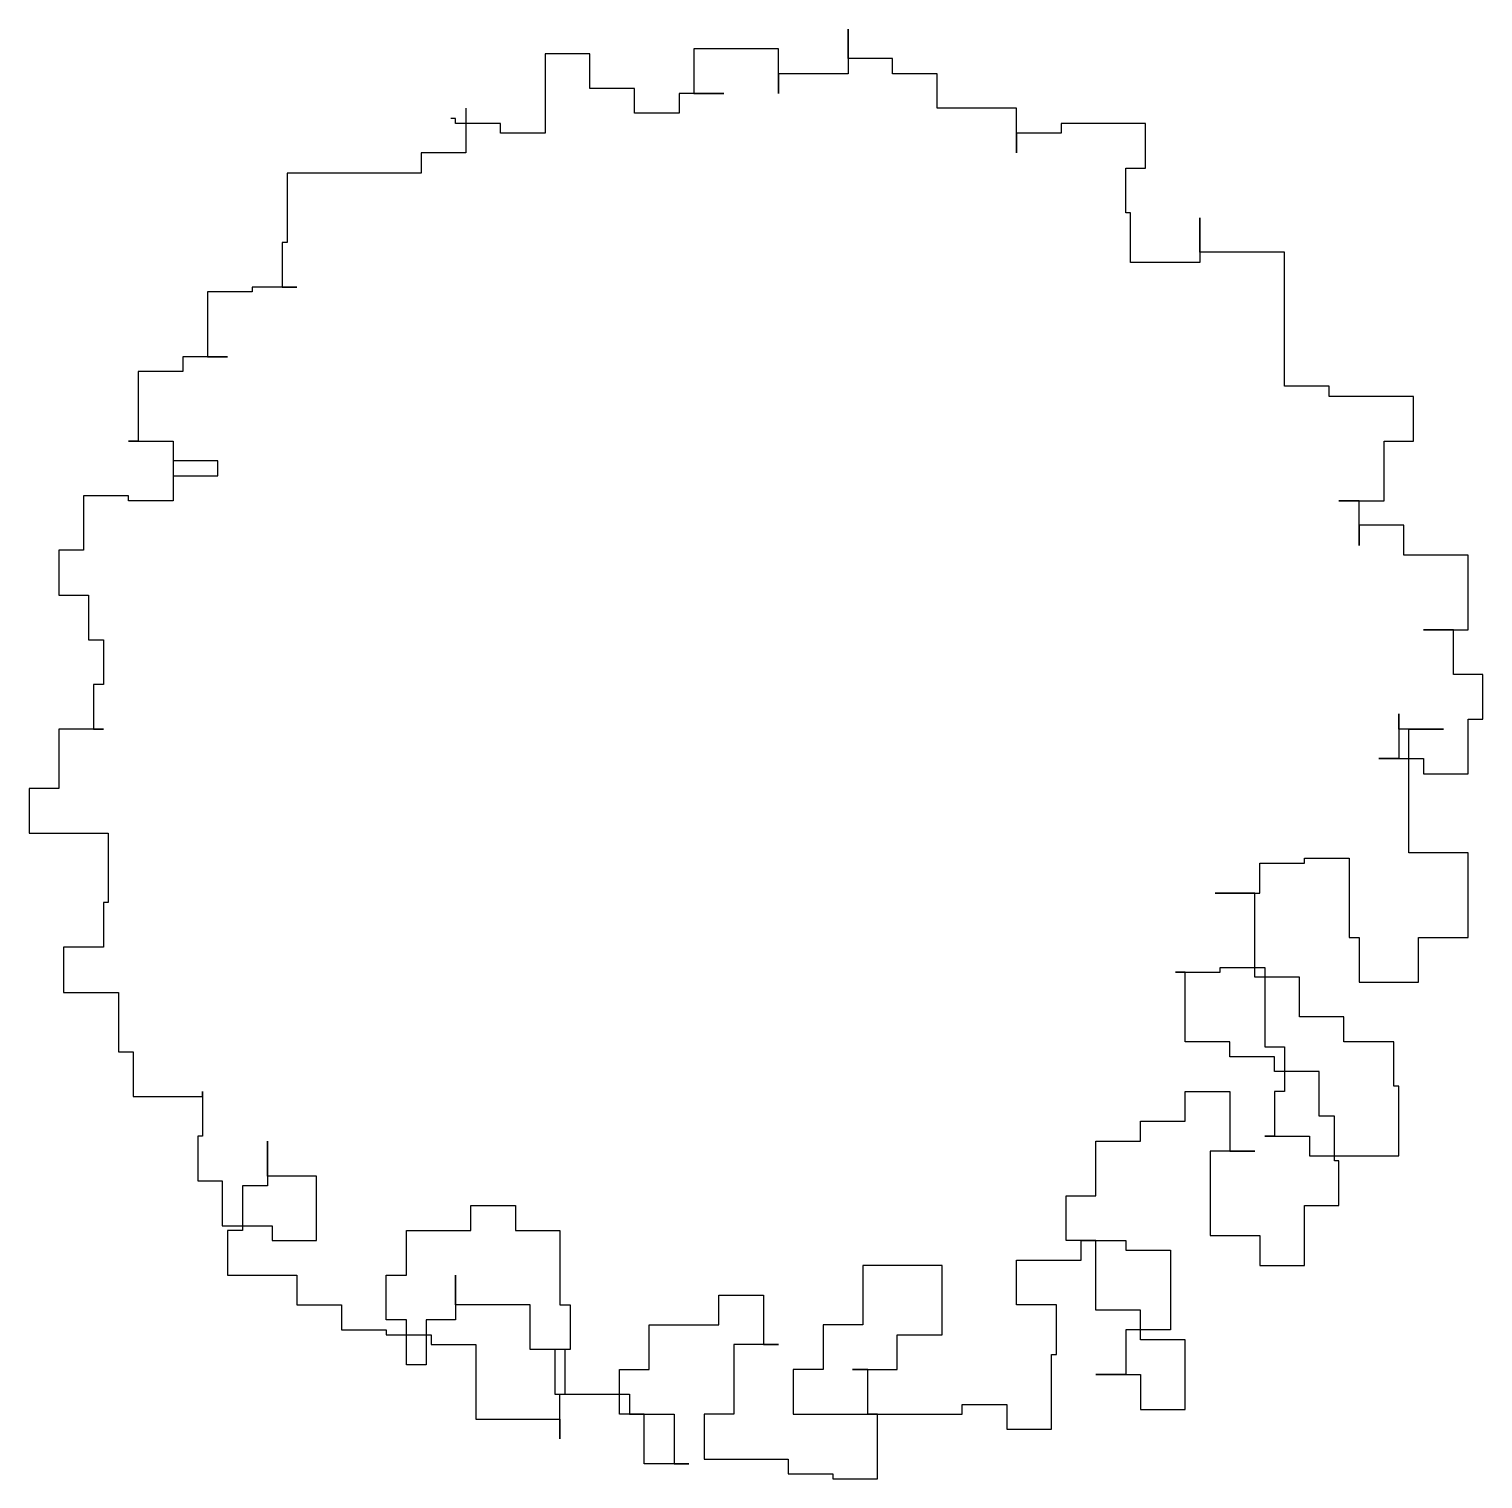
# Model space of a CAD drawing. Extents: x 11.873 to 12.125, y 11.875 to 12.127.
import ezdxf

# ---------------------------------------------------------------- set-up
doc = ezdxf.new("R2010")
doc.units = 0
doc.layers.get('0').update_dxf_attribs({"linetype": 'CONTINUOUS'})

msp = doc.modelspace()

# ---------------------------------------------------------------- linework, layer by layer
at = {"color": 0}
for p, q in [((12.01482, 12.12166), (12.01482, 12.12677)), ((12.01482, 12.12677), (12.01482, 12.11902)), ((11.96998, 12.12246), (11.96222, 12.12246)), ((11.96222, 12.12246), (11.96222, 12.1087)), ((11.96998, 12.11646), (11.96998, 12.12246)), ((12.00275, 12.12334), (11.98804, 12.12334)), ((11.98804, 12.12334), (11.98804, 12.12334)), ((11.98804, 12.12334), (11.98804, 12.11558)), ((12.00275, 12.11558), (12.00275, 12.12334)), ((12.02257, 12.12166), (12.01482, 12.12166)), ((12.02257, 12.11902), (12.02257, 12.12166)), ((12.01482, 12.11902), (12.00275, 12.11902)), ((12.00275, 12.11902), (12.00275, 12.11558)), ((12.03033, 12.11902), (12.02257, 12.11902)), ((12.03033, 12.11302), (12.03033, 12.11902)), ((11.97773, 12.11646), (11.96998, 12.11646)), ((11.97773, 12.11214), (11.97773, 12.11646)), ((11.99324, 12.11558), (11.98548, 12.11558)), ((11.98548, 12.11558), (11.98548, 12.11214)), ((11.98804, 12.11558), (11.99324, 12.11558)), ((11.94664, 12.11126), (11.94584, 12.11126)), ((11.94584, 12.11126), (11.94584, 12.11126)), ((11.94664, 12.11038), (11.94664, 12.11126)), ((11.9484, 12.11302), (11.9484, 12.10526)), ((11.98548, 12.11214), (11.97773, 12.11214)), ((12.04407, 12.11302), (12.03033, 12.11302)), ((12.04407, 12.10526), (12.04407, 12.11302)), ((11.95447, 12.11038), (11.94664, 12.11038)), ((11.95447, 12.1087), (11.95447, 12.11038)), ((12.06653, 12.11038), (12.05183, 12.11038)), ((12.05183, 12.11038), (12.05183, 12.1087)), ((12.06653, 12.10262), (12.06653, 12.11038)), ((11.96222, 12.1087), (11.95447, 12.1087)), ((11.96222, 12.1087), (11.96222, 12.1087)), ((12.05183, 12.1087), (12.04407, 12.1087)), ((12.04407, 12.1087), (12.04407, 12.10526)), ((11.9484, 12.10526), (11.94064, 12.10526)), ((11.94064, 12.10526), (11.94064, 12.10174)), ((11.9484, 12.10526), (11.9484, 12.10526)), ((11.92514, 12.10174), (11.91738, 12.10174)), ((11.91738, 12.10174), (11.91738, 12.08966)), ((11.93289, 12.10174), (11.92514, 12.10174)), ((11.92514, 12.10174), (11.92514, 12.10174)), ((11.94064, 12.10174), (11.93289, 12.10174)), ((11.93289, 12.10174), (11.93289, 12.10174)), ((12.0631, 12.09486), (12.0631, 12.10262)), ((12.0631, 12.10262), (12.06653, 12.10262)), ((12.0639, 12.09486), (12.0631, 12.09486)), ((12.0639, 12.08622), (12.0639, 12.09486)), ((12.07597, 12.08798), (12.07597, 12.09398)), ((12.07597, 12.09398), (12.07597, 12.08622)), ((11.91738, 12.08966), (11.9165, 12.08966)), ((11.9165, 12.08966), (11.9165, 12.0819)), ((12.07597, 12.08622), (12.0639, 12.08622)), ((12.09067, 12.08798), (12.07597, 12.08798)), ((12.09067, 12.08022), (12.09067, 12.08798)), ((11.91131, 12.0811), (11.90356, 12.0811)), ((11.90356, 12.0811), (11.90356, 12.06983)), ((11.91906, 12.0819), (11.91131, 12.0819)), ((11.91131, 12.0819), (11.91131, 12.0811)), ((11.9165, 12.0819), (11.91906, 12.0819)), ((12.09067, 12.07247), (12.09067, 12.08022)), ((12.09067, 12.08022), (12.09067, 12.08022)), ((12.09067, 12.06471), (12.09067, 12.07247)), ((12.09067, 12.07247), (12.09067, 12.07247)), ((11.90699, 12.06983), (11.89924, 12.06983)), ((11.89924, 12.06983), (11.89924, 12.06727)), ((11.90356, 12.06983), (11.90699, 12.06983)), ((11.89924, 12.06727), (11.89149, 12.06727)), ((11.89149, 12.06727), (11.89149, 12.05519)), ((12.09843, 12.06471), (12.09067, 12.06471)), ((12.09067, 12.06471), (12.09067, 12.06471)), ((12.09843, 12.06295), (12.09843, 12.06471)), ((12.11305, 12.06295), (12.09843, 12.06295)), ((12.11305, 12.05519), (12.11305, 12.06295)), ((11.89149, 12.05519), (11.88981, 12.05519)), ((11.88981, 12.05519), (11.89756, 12.05519)), ((11.89756, 12.05519), (11.89756, 12.04911)), ((12.10794, 12.04479), (12.10794, 12.05519)), ((12.10794, 12.05519), (12.11305, 12.05519)), ((11.90531, 12.05175), (11.89756, 12.05175)), ((11.89756, 12.05175), (11.89756, 12.04479)), ((11.90531, 12.04911), (11.90531, 12.05175)), ((11.89756, 12.04911), (11.90531, 12.04911)), ((11.88981, 12.04567), (11.88197, 12.04567)), ((11.88197, 12.04567), (11.88197, 12.03623)), ((11.88981, 12.04479), (11.88981, 12.04567)), ((11.89756, 12.04479), (11.88981, 12.04479)), ((12.10362, 12.04479), (12.1001, 12.04479)), ((12.1001, 12.04479), (12.10794, 12.04479)), ((12.10362, 12.03703), (12.10362, 12.04479)), ((12.11137, 12.04055), (12.10362, 12.04055)), ((12.10362, 12.04055), (12.10362, 12.03703)), ((12.11137, 12.03535), (12.11137, 12.04055)), ((11.88197, 12.03623), (11.87774, 12.03623)), ((11.87774, 12.03623), (11.87774, 12.02839)), ((12.12257, 12.03535), (12.11137, 12.03535)), ((12.12257, 12.0224), (12.12257, 12.03535)), ((11.87774, 12.02839), (11.88285, 12.02839)), ((11.88285, 12.02839), (11.88285, 12.02064)), ((11.88285, 12.02064), (11.88549, 12.02064)), ((11.88549, 12.02064), (11.88549, 12.01288)), ((12.12001, 12.0224), (12.11481, 12.0224)), ((12.11481, 12.0224), (12.12257, 12.0224)), ((12.12001, 12.01464), (12.12001, 12.0224)), ((11.88549, 12.01288), (11.88373, 12.01288)), ((11.88373, 12.01288), (11.88373, 12.00512)), ((12.12512, 12.01464), (12.12001, 12.01464)), ((12.12512, 12.00688), (12.12512, 12.01464)), ((12.1105, 12.00512), (12.1105, 12.00776)), ((12.1105, 12.00776), (12.1105, 12)), ((12.12257, 11.99736), (12.12257, 12.00688)), ((12.12257, 12.00688), (12.12512, 12.00688)), ((11.88549, 12.00512), (11.87774, 12.00512)), ((11.87774, 12.00512), (11.87774, 11.9948)), ((11.88373, 12.00512), (11.88549, 12.00512)), ((12.11825, 12.00512), (12.1105, 12.00512)), ((12.11225, 11.99736), (12.11225, 12.00512)), ((12.11225, 12.00512), (12.11825, 12.00512)), ((12.1105, 12), (12.10706, 12)), ((12.10706, 12), (12.11481, 12)), ((12.11481, 12), (12.11481, 11.99736)), ((12.11225, 11.9836), (12.11225, 11.99736)), ((12.11225, 11.99736), (12.11225, 11.99736)), ((12.11481, 11.99736), (12.12257, 11.99736)), ((11.87774, 11.9948), (11.87254, 11.9948)), ((11.87254, 11.9948), (11.87254, 11.98704)), ((11.87254, 11.98704), (11.88629, 11.98704)), ((11.88629, 11.98704), (11.88629, 11.97497)), ((12.09411, 11.98184), (12.09411, 11.98272)), ((12.09411, 11.98272), (12.10186, 11.98272)), ((12.10186, 11.98272), (12.10186, 11.96889)), ((12.12257, 11.9836), (12.11225, 11.9836)), ((12.12257, 11.96889), (12.12257, 11.9836)), ((12.08636, 11.97664), (12.08636, 11.98184)), ((12.08636, 11.98184), (12.09411, 11.98184)), ((11.88629, 11.97497), (11.88549, 11.97497)), ((11.88549, 11.97497), (11.88549, 11.96721)), ((12.08548, 11.97664), (12.0786, 11.97664)), ((12.0786, 11.97664), (12.08636, 11.97664)), ((12.08548, 11.96201), (12.08548, 11.97664)), ((12.10186, 11.96889), (12.10362, 11.96889)), ((12.10362, 11.96889), (12.10362, 11.96113)), ((12.11393, 11.96113), (12.11393, 11.96889)), ((12.11393, 11.96889), (12.12257, 11.96889)), ((11.88549, 11.96721), (11.87854, 11.96721)), ((11.87854, 11.96721), (11.87854, 11.95937)), ((12.07341, 11.96289), (12.07173, 11.96289)), ((12.07173, 11.96289), (12.07948, 11.96289)), ((12.07341, 11.95081), (12.07341, 11.96289)), ((12.07948, 11.96289), (12.07948, 11.96369)), ((12.07948, 11.96369), (12.08724, 11.96369)), ((12.08724, 11.96369), (12.08724, 11.94993)), ((12.09323, 11.96201), (12.08548, 11.96201)), ((12.09323, 11.95513), (12.09323, 11.96201)), ((12.10362, 11.96113), (12.11393, 11.96113)), ((12.11393, 11.96113), (12.11393, 11.96113)), ((11.87854, 11.95937), (11.88805, 11.95937)), ((11.88805, 11.95937), (11.88805, 11.94905)), ((12.10098, 11.95513), (12.09323, 11.95513)), ((12.10098, 11.95081), (12.10098, 11.95513)), ((12.08116, 11.95081), (12.07341, 11.95081)), ((12.08116, 11.94817), (12.08116, 11.95081)), ((12.08724, 11.94993), (12.09067, 11.94993)), ((12.09067, 11.94993), (12.09067, 11.94217)), ((12.10962, 11.95081), (12.10098, 11.95081)), ((12.10962, 11.94305), (12.10962, 11.95081)), ((11.88805, 11.94905), (11.89061, 11.94905)), ((11.89061, 11.94905), (11.89061, 11.94129)), ((12.08891, 11.94817), (12.08116, 11.94817)), ((12.08891, 11.94561), (12.08891, 11.94817)), ((12.09667, 11.94561), (12.08891, 11.94561)), ((12.09667, 11.93785), (12.09667, 11.94561)), ((12.09667, 11.94561), (12.09667, 11.94561)), ((11.90268, 11.94129), (11.90268, 11.94217)), ((11.90268, 11.94217), (11.90268, 11.93441)), ((12.07341, 11.93697), (12.07341, 11.94217)), ((12.07341, 11.94217), (12.08116, 11.94217)), ((12.08116, 11.94217), (12.08116, 11.93177)), ((12.09067, 11.94217), (12.08891, 11.94217)), ((12.08891, 11.94217), (12.08891, 11.93441)), ((12.1105, 11.94305), (12.10962, 11.94305)), ((12.1105, 11.93097), (12.1105, 11.94305)), ((11.89061, 11.94129), (11.90268, 11.94129)), ((12.06565, 11.93353), (12.06565, 11.93697)), ((12.06565, 11.93697), (12.07341, 11.93697)), ((12.09931, 11.93785), (12.09667, 11.93785)), ((12.09931, 11.93009), (12.09931, 11.93785)), ((11.90268, 11.93441), (11.90188, 11.93441)), ((11.90188, 11.93441), (11.90188, 11.92665)), ((11.91395, 11.92745), (11.91395, 11.93353)), ((11.91395, 11.93353), (11.91395, 11.92577)), ((12.0579, 11.92402), (12.0579, 11.93353)), ((12.0579, 11.93353), (12.0579, 11.93353)), ((12.0579, 11.93353), (12.06565, 11.93353)), ((12.08891, 11.93441), (12.08724, 11.93441)), ((12.08724, 11.93441), (12.09499, 11.93441)), ((12.09499, 11.93441), (12.09499, 11.93097)), ((12.08548, 11.93177), (12.07772, 11.93177)), ((12.07772, 11.93177), (12.07772, 11.91714)), ((12.08116, 11.93177), (12.08548, 11.93177)), ((12.09499, 11.93097), (12.10274, 11.93097)), ((12.1001, 11.93009), (12.09931, 11.93009)), ((12.1001, 11.92234), (12.1001, 11.93009)), ((12.10274, 11.93097), (12.10274, 11.93097)), ((12.10274, 11.93097), (12.1105, 11.93097)), ((11.9225, 11.92745), (11.91395, 11.92745)), ((11.9225, 11.91626), (11.9225, 11.92745)), ((11.90188, 11.92665), (11.90611, 11.92665)), ((11.90611, 11.92665), (11.90611, 11.91882)), ((11.91395, 11.92577), (11.90963, 11.92577)), ((11.90963, 11.92577), (11.90963, 11.91802)), ((11.94928, 11.91802), (11.94928, 11.92234)), ((11.94928, 11.92234), (11.95703, 11.92234)), ((11.95703, 11.92234), (11.95703, 11.91802)), ((12.05271, 11.91626), (12.05271, 11.92402)), ((12.05271, 11.92402), (12.0579, 11.92402)), ((12.09411, 11.91194), (12.09411, 11.92234)), ((12.09411, 11.92234), (12.1001, 11.92234)), ((11.90611, 11.91882), (11.91475, 11.91882)), ((11.90963, 11.91802), (11.90699, 11.91802)), ((11.90699, 11.91802), (11.90699, 11.91026)), ((11.91475, 11.91882), (11.91475, 11.91626)), ((11.93809, 11.91026), (11.93809, 11.91802)), ((11.93809, 11.91802), (11.94928, 11.91802)), ((11.95703, 11.91802), (11.96478, 11.91802)), ((11.96478, 11.91802), (11.96478, 11.90506)), ((12.07772, 11.91714), (12.08636, 11.91714)), ((12.08636, 11.91714), (12.08636, 11.91194)), ((11.91475, 11.91626), (11.9225, 11.91626)), ((12.0579, 11.91626), (12.05271, 11.91626)), ((12.05534, 11.91282), (12.05534, 11.91626)), ((12.05534, 11.91626), (12.0631, 11.91626)), ((12.0579, 11.90418), (12.0579, 11.91626)), ((12.0631, 11.91626), (12.0631, 11.91458)), ((12.0631, 11.91458), (12.07085, 11.91458)), ((12.07085, 11.91458), (12.07085, 11.90074)), ((12.0312, 11.91194), (12.01738, 11.91194)), ((12.01738, 11.91194), (12.01738, 11.90162)), ((12.0312, 11.89986), (12.0312, 11.91194)), ((12.04407, 11.90506), (12.04407, 11.91282)), ((12.04407, 11.91282), (12.05534, 11.91282)), ((12.08636, 11.91194), (12.09411, 11.91194)), ((11.90699, 11.91026), (11.91906, 11.91026)), ((11.91906, 11.91026), (11.91906, 11.90506)), ((11.93457, 11.9025), (11.93457, 11.91026)), ((11.93457, 11.91026), (11.93809, 11.91026)), ((11.94664, 11.90506), (11.94664, 11.91026)), ((11.94664, 11.91026), (11.94664, 11.9025)), ((11.99236, 11.90162), (11.99236, 11.90674)), ((11.99236, 11.90674), (12.00011, 11.90674)), ((12.00011, 11.90674), (12.00011, 11.89818)), ((11.91906, 11.90506), (11.92682, 11.90506)), ((11.92682, 11.90506), (11.92682, 11.90074)), ((11.95959, 11.90506), (11.94664, 11.90506)), ((11.95959, 11.8973), (11.95959, 11.90506)), ((11.96478, 11.90506), (11.96654, 11.90506)), ((11.96654, 11.90506), (11.96654, 11.8973)), ((12.05103, 11.90506), (12.04407, 11.90506)), ((12.05103, 11.89642), (12.05103, 11.90506)), ((12.06565, 11.90418), (12.0579, 11.90418)), ((12.06565, 11.89898), (12.06565, 11.90418)), ((11.93809, 11.9025), (11.93457, 11.9025)), ((11.93809, 11.89466), (11.93809, 11.9025)), ((11.94664, 11.9025), (11.94152, 11.9025)), ((11.94152, 11.9025), (11.94152, 11.89466)), ((11.98029, 11.89386), (11.98029, 11.90162)), ((11.98029, 11.90162), (11.99236, 11.90162)), ((12.01738, 11.90162), (12.0105, 11.90162)), ((12.0105, 11.90162), (12.0105, 11.89386)), ((11.92682, 11.90074), (11.93457, 11.90074)), ((11.93457, 11.90074), (11.93457, 11.89986)), ((11.93457, 11.89986), (11.9424, 11.89986)), ((11.9424, 11.89986), (11.9424, 11.89818)), ((12.02337, 11.89386), (12.02337, 11.89986)), ((12.02337, 11.89986), (12.0312, 11.89986)), ((12.07085, 11.90074), (12.0631, 11.90074)), ((12.0631, 11.90074), (12.0631, 11.89298)), ((11.9424, 11.89818), (11.95015, 11.89818)), ((11.95015, 11.89818), (11.95015, 11.88522)), ((11.96566, 11.8973), (11.95959, 11.8973)), ((11.96654, 11.8973), (11.9639, 11.8973)), ((11.9639, 11.8973), (11.9639, 11.88954)), ((11.96566, 11.88954), (11.96566, 11.8973)), ((12.00275, 11.89818), (11.995, 11.89818)), ((11.995, 11.89818), (11.995, 11.8861)), ((12.00011, 11.89818), (12.00275, 11.89818)), ((12.07341, 11.89898), (12.06565, 11.89898)), ((12.07341, 11.8869), (12.07341, 11.89898)), ((12.07341, 11.89898), (12.07341, 11.89898)), ((11.94152, 11.89466), (11.93809, 11.89466)), ((12.05015, 11.88346), (12.05015, 11.89642)), ((12.05015, 11.89642), (12.05103, 11.89642)), ((11.97509, 11.8861), (11.97509, 11.89386)), ((11.97509, 11.89386), (11.98029, 11.89386)), ((12.0105, 11.89386), (12.00531, 11.89386)), ((12.00531, 11.89386), (12.00531, 11.8861)), ((12.01826, 11.89386), (12.01562, 11.89386)), ((12.01562, 11.89386), (12.02337, 11.89386)), ((12.01826, 11.8861), (12.01826, 11.89386)), ((12.0631, 11.89298), (12.0579, 11.89298)), ((12.0579, 11.89298), (12.06565, 11.89298)), ((12.06565, 11.89298), (12.06565, 11.8869)), ((11.9639, 11.88954), (11.97685, 11.88954)), ((11.96478, 11.88178), (11.96478, 11.88954)), ((11.96478, 11.88954), (11.96566, 11.88954)), ((11.97685, 11.88954), (11.97685, 11.8861)), ((12.03464, 11.8861), (12.03464, 11.88778)), ((12.03464, 11.88778), (12.04239, 11.88778)), ((12.04239, 11.88778), (12.04239, 11.88346)), ((12.06565, 11.8869), (12.07341, 11.8869)), ((11.95015, 11.88522), (11.96478, 11.88522)), ((11.96478, 11.88522), (11.96478, 11.88178)), ((11.97941, 11.8861), (11.97509, 11.8861)), ((11.97685, 11.8861), (11.98461, 11.8861)), ((11.97941, 11.87746), (11.97941, 11.8861)), ((11.98461, 11.8861), (11.98461, 11.87746)), ((11.995, 11.8861), (11.9898, 11.8861)), ((11.9898, 11.8861), (11.9898, 11.87826)), ((12.00531, 11.8861), (12.01826, 11.8861)), ((12.01993, 11.8861), (12.01826, 11.8861)), ((12.01826, 11.8861), (12.01826, 11.8861)), ((12.01826, 11.8861), (12.02689, 11.8861)), ((12.01993, 11.87483), (12.01993, 11.8861)), ((12.02689, 11.8861), (12.02689, 11.8861)), ((12.02689, 11.8861), (12.03464, 11.8861)), ((12.04239, 11.88346), (12.05015, 11.88346)), ((11.98716, 11.87746), (11.97941, 11.87746)), ((11.98461, 11.87746), (11.98716, 11.87746)), ((11.9898, 11.87826), (12.00443, 11.87826)), ((12.00443, 11.87826), (12.00443, 11.87571)), ((12.00443, 11.87571), (12.01218, 11.87571)), ((12.01218, 11.87571), (12.01218, 11.87483)), ((12.01218, 11.87483), (12.01993, 11.87483))]:
    msp.add_line(p, q, dxfattribs=at)

doc.saveas('drawing.dxf')
